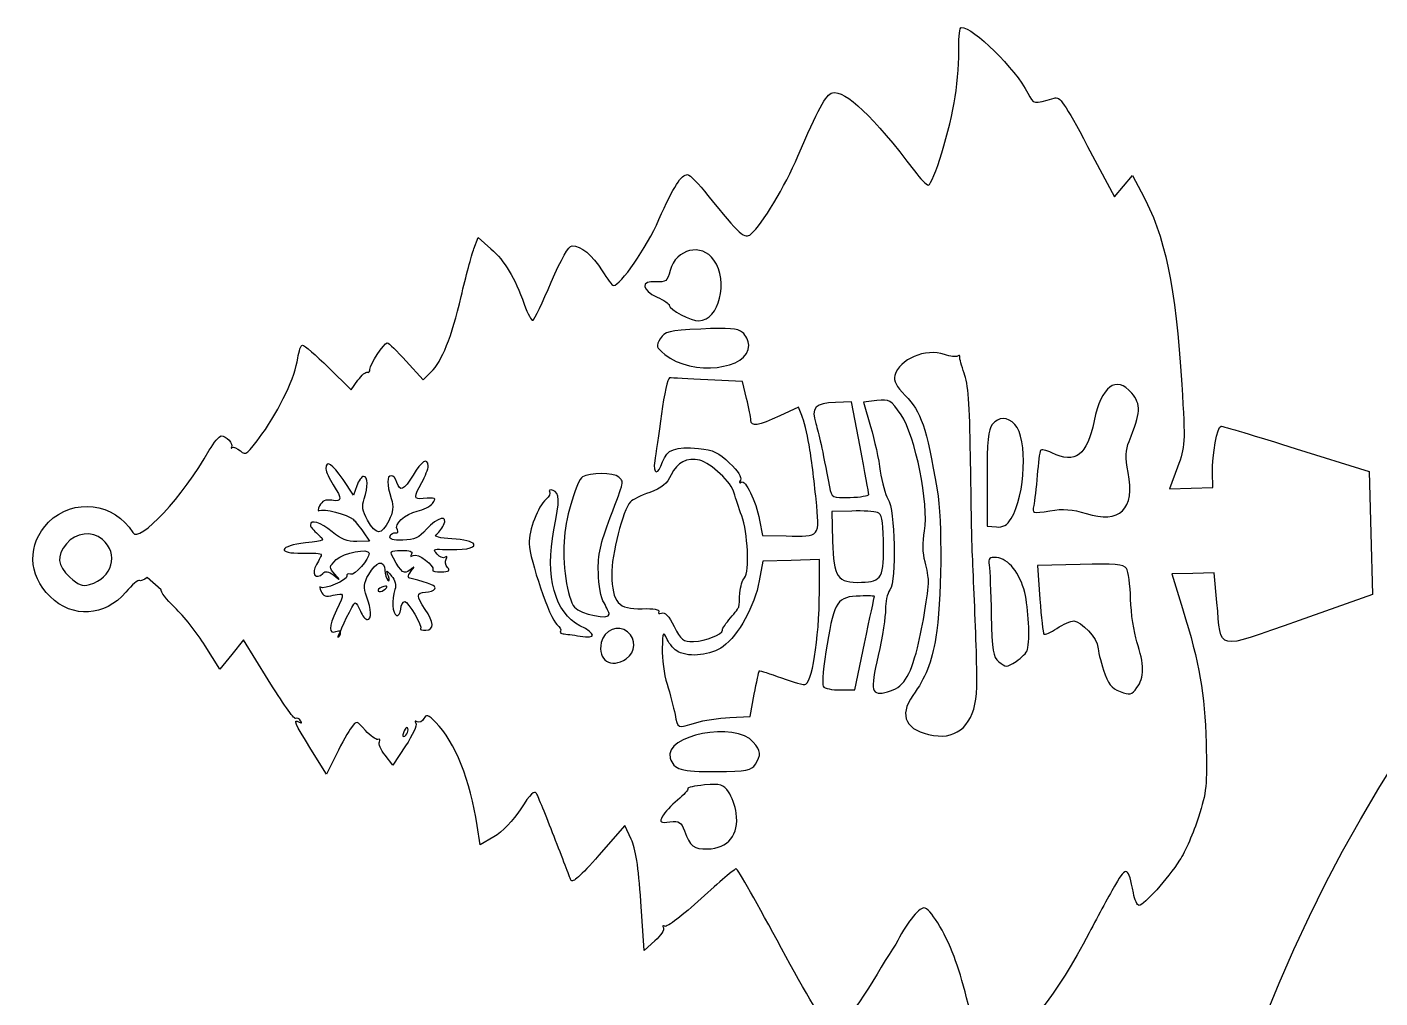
# Model space of a CAD drawing. Extents: x 2 to 364, y 5 to 617.
# Drawn here: x 20.2 to 132.2, y 536.6 to 617 of the extents above; entities that cross this region are included whole.
import ezdxf

# ---------------------------------------------------------------- set-up
doc = ezdxf.new("R2010")
doc.units = 0
doc.layers.add('Calque_1', color=7, linetype='CONTINUOUS')

msp = doc.modelspace()

# ---------------------------------------------------------------- linework, layer by layer
at = {"layer": 'Calque_1', "color": 7}
for p, q in [((107.994834, 607.111532), (110.210888, 602.934615)), ((110.957792, 603.818083), (111.704699, 604.701552)), ((111.704699, 604.701552), (112.433521, 603.351147)), ((110.210888, 602.934615), (110.957792, 603.818083)), ((57.183728, 598.618562), (57.540294, 599.564628)), ((57.540294, 599.564628), (58.591873, 598.625138)), ((77.057998, 597.689769), (77.057998, 597.689769)), ((79.415406, 591.701804), (79.415406, 591.701804)), ((51.579007, 589.309067), (52.97715, 587.775274)), ((45.123473, 588.800644), (47.006578, 586.945738)), ((52.97715, 587.775274), (53.619081, 588.411798)), ((47.006578, 586.945738), (47.574045, 587.738924)), ((79.416947, 587.636985), (76.537955, 587.784813)), ((79.755754, 586.241904), (79.416947, 587.636985)), ((88.449164, 585.947095), (87.115805, 585.911196)), ((89.162182, 582.225543), (88.449164, 585.947095)), ((90.553317, 586.056597), (89.45214, 585.921497)), ((89.45214, 585.921497), (90.028025, 583.916534)), ((111.645107, 586.676272), (111.645107, 586.676272)), ((84.050897, 585.524721), (82.498918, 584.78767)), ((84.336647, 584.830172), (84.050897, 585.524721)), ((101.983472, 584.067467), (101.983464, 584.067438)), ((84.9337, 582.386579), (84.933705, 582.386579)), ((89.162173, 582.225628), (89.162182, 582.225543)), ((125.268211, 582.072522), (131.315801, 580.187109)), ((115.434124, 580.53475), (114.768303, 578.752263)), ((47.206476, 578.213275), (46.340787, 579.523943)), ((69.165566, 579.723672), (69.165566, 579.723615)), ((99.674629, 579.615468), (99.681741, 575.663115)), ((118.370277, 578.849545), (118.335673, 580.135236)), ((131.315801, 580.187109), (131.456232, 575.0893)), ((47.47803, 578.989978), (47.206476, 578.213275)), ((114.768303, 578.752263), (116.569292, 578.80089)), ((116.569292, 578.80089), (118.370277, 578.849545)), ((79.350749, 576.516414), (79.350794, 576.516498)), ((80.836984, 576.142554), (81.083184, 574.878763)), ((88.473049, 576.913331), (86.803413, 576.868204)), ((86.803413, 576.868204), (86.869564, 574.421873)), ((90.593686, 576.799144), (90.59357, 576.7992)), ((48.00902, 575.186018), (48.537331, 574.423905)), ((81.083184, 574.878763), (83.02542, 574.846702)), ((98.407906, 574.711123), (98.407917, 574.711151)), ((99.681741, 575.663115), (100.442262, 575.596002)), ((131.456232, 575.0893), (131.596669, 569.991492)), ((26.414614, 574.562589), (26.414614, 574.562589)), ((48.537331, 574.423905), (47.484177, 574.395514)), ((55.362238, 574.608309), (55.363034, 574.607999)), ((81.098379, 572.761842), (80.805305, 571.120466)), ((83.439979, 572.824919), (81.098379, 572.761842)), ((85.781523, 572.888249), (83.439979, 572.824919)), ((85.795409, 570.982939), (85.781523, 572.888249)), ((94.536127, 572.700938), (94.536127, 572.700938)), ((107.392354, 572.483317), (103.848323, 572.387559)), ((31.285855, 570.395888), (30.125822, 571.416206)), ((103.848323, 572.387559), (104.042927, 569.622092)), ((116.721907, 571.746886), (114.966564, 571.699445)), ((114.966564, 571.699445), (115.853789, 568.829583)), ((118.477247, 571.794328), (116.721907, 571.746886)), ((118.706564, 569.330133), (118.477247, 571.794328)), ((49.552318, 570.59604), (49.552318, 570.59604)), ((89.163598, 569.873975), (89.163593, 569.873834)), ((102.784616, 570.164833), (102.784619, 570.164861)), ((131.596669, 569.991492), (125.51388, 567.850837)), ((65.954825, 567.412263), (65.953942, 567.412263)), ((69.889511, 566.91812), (69.889511, 566.91812)), ((125.51388, 567.850837), (125.513646, 567.850808)), ((36.137906, 563.827815), (34.91784, 565.760671)), ((38.106999, 566.242198), (37.122453, 565.035021)), ((40.151668, 562.920753), (38.106999, 566.242198)), ((88.724469, 562.098188), (89.524397, 565.931161)), ((112.077043, 566.090532), (112.077037, 566.090588)), ((37.122453, 565.035021), (36.137906, 563.827815)), ((80.05515, 559.887937), (80.396074, 561.732231)), ((87.513383, 562.091697), (88.724469, 562.098188)), ((78.366939, 559.810975), (80.05515, 559.887937)), ((51.602253, 558.978617), (51.602239, 558.978617)), ((44.96422, 555.13173), (43.676542, 557.201294)), ((45.788428, 556.776013), (44.96422, 555.13173)), ((51.519616, 557.456846), (50.471042, 555.870588)), ((80.315528, 557.779567), (80.315528, 557.779567)), ((50.471042, 555.870588), (49.828628, 556.692165)), ((78.265333, 553.65139), (78.265333, 553.65139)), ((57.688226, 549.255375), (57.450347, 550.875339)), ((69.678835, 550.855499), (67.52881, 548.39771)), ((70.202078, 549.740326), (69.678835, 550.855499)), ((58.835504, 549.929246), (57.688226, 549.255375)), ((71.268963, 540.5086), (70.99714, 544.566877)), ((72.165735, 541.306826), (71.268963, 540.5086))]:
    msp.add_line(p, q, dxfattribs=at)
for points in [[(97.341224, 615.303427), (97.316643, 616.214102), (97.404436, 616.962104), (97.536322, 616.96566)], [(97.536322, 616.96566), (98.516804, 616.992188), (102.016083, 613.534994), (103.045511, 611.522835)], [(97.03008, 611.222099), (97.22579, 612.556163), (97.365809, 614.392752), (97.341224, 615.303427)], [(114.044541, 489.220892), (114.044541, 558.174907), (169.945781, 614.073181), (238.903439, 614.073181)], [(86.857987, 611.549533), (87.933239, 611.801952), (90.272921, 609.575134), (93.661684, 605.074)], [(84.007613, 606.295628), (85.644059, 610.129504), (86.349744, 611.430238), (86.857987, 611.549533)], [(94.800716, 603.904867), (95.216351, 603.916156), (96.647274, 608.612672), (97.03008, 611.222099)], [(103.045511, 611.522835), (103.528656, 610.578434), (103.498396, 610.584135), (105.218507, 611.115362)], [(105.218507, 611.115362), (105.704505, 611.265476), (106.072565, 610.734644), (107.994834, 607.111532)], [(80.119666, 599.843745), (81.049444, 600.658747), (82.942368, 603.799965), (84.007613, 606.295628)], [(93.661684, 605.074), (94.148633, 604.427204), (94.6612, 603.901113), (94.800716, 603.904867)], [(72.499736, 601.041581), (73.736869, 603.833718), (74.331745, 604.769229), (74.871518, 604.771543)], [(74.871518, 604.771543), (75.041514, 604.771543), (75.801322, 603.998734), (76.559946, 603.052584)], [(76.559946, 603.052584), (79.201134, 599.758486), (79.606044, 599.393516), (80.119666, 599.843745)], [(112.433521, 603.351147), (114.42757, 599.656434), (115.281716, 595.591503), (115.787215, 587.39069)], [(68.738967, 595.578634), (69.319603, 595.594438), (71.470619, 598.71892), (72.499736, 601.041581)], [(56.125243, 594.681308), (56.511297, 596.326466), (56.987612, 598.098229), (57.183728, 598.618562)], [(58.591873, 598.625138), (59.750444, 597.590116), (60.540618, 596.269937), (61.33892, 594.03564)], [(63.579793, 595.854506), (64.419565, 597.81787), (65.020633, 598.866184), (65.311071, 598.874002)], [(65.311071, 598.874002), (66.047437, 598.893757), (66.980314, 598.119029), (67.795332, 596.810618)], [(77.057998, 597.689769), (76.049993, 599.141181), (73.905584, 598.63225), (73.425837, 596.827749)], [(75.816494, 592.665282), (77.484241, 592.707277), (78.280429, 595.929577), (77.057998, 597.689769)], [(67.795332, 596.810618), (68.218995, 596.130435), (68.643635, 595.576037), (68.738967, 595.578634)], [(72.243795, 595.902992), (70.971605, 595.991102), (71.035683, 595.214398), (72.348702, 594.631186)], [(73.425837, 596.827749), (73.187625, 595.931722), (73.077141, 595.845277), (72.243795, 595.902992)], [(62.078814, 592.706204), (62.19685, 592.783674), (62.87231, 594.200373), (63.579793, 595.854506)], [(53.619081, 588.411798), (54.549401, 589.334298), (55.326904, 591.279373), (56.125243, 594.681308)], [(61.33892, 594.03564), (61.627837, 593.227045), (61.96078, 592.628791), (62.078814, 592.706204)], [(72.348702, 594.631186), (72.898807, 594.38695), (73.351675, 594.081671), (73.355152, 593.952977)], [(73.355152, 593.952977), (73.36503, 593.587274), (75.159015, 592.648716), (75.816494, 592.665282)], [(75.968273, 591.98205), (73.251681, 591.847487), (72.995183, 591.78599), (72.614762, 591.178056)], [(79.415406, 591.701804), (79.014625, 592.039482), (78.300219, 592.097564), (75.968273, 591.98205)], [(79.937652, 590.658033), (79.92848, 590.997857), (79.693474, 591.467559), (79.415406, 591.701804)], [(42.598862, 589.579436), (42.678316, 590.16389), (42.855168, 590.645079), (42.991857, 590.648776)], [(42.991857, 590.648776), (43.128509, 590.652445), (44.087742, 589.820792), (45.123473, 588.800644)], [(48.559887, 588.641837), (48.549162, 589.039065), (49.728476, 590.830612), (50.005581, 590.838091)], [(50.005581, 590.838091), (50.101983, 590.840913), (50.810022, 590.152629), (51.579007, 589.309067)], [(72.614762, 591.178056), (72.228913, 590.561456), (72.252589, 590.47916), (72.988263, 589.880116)], [(72.988263, 589.880116), (75.225865, 588.058145), (79.993417, 588.591799), (79.937652, 590.658033)], [(96.146665, 589.875515), (94.578201, 590.419668), (92.395898, 589.495814), (92.029009, 588.132342)], [(39.628998, 583.274987), (41.128696, 585.374353), (42.391697, 588.055436), (42.598862, 589.579436)], [(97.232608, 589.743125), (97.098609, 589.655241), (96.609941, 589.71479), (96.146665, 589.875515)], [(97.417701, 589.668646), (97.449905, 589.797509), (97.366599, 589.831009), (97.232608, 589.743125)], [(97.784689, 588.316492), (97.550645, 588.931313), (97.385497, 589.539756), (97.417701, 589.668646)], [(47.574045, 587.738924), (47.886157, 588.175183), (48.237826, 588.476116), (48.355541, 588.407678)], [(48.355541, 588.407678), (48.473227, 588.339182), (48.565209, 588.44462), (48.559887, 588.641837)], [(98.296479, 581.483948), (98.231314, 585.802061), (98.106227, 587.471885), (97.784689, 588.316492)], [(111.645107, 586.676272), (110.384249, 588.193132), (109.107393, 587.250171), (108.533365, 584.378278)], [(73.38592, 587.932754), (73.235749, 587.932839), (72.928528, 586.59392), (72.70319, 584.957426)], [(76.537955, 587.784813), (74.954508, 587.866121), (73.536082, 587.932698), (73.38592, 587.932754)], [(92.029009, 588.132342), (91.911257, 587.694756), (92.140524, 587.252824), (92.884665, 586.483176)], [(115.787215, 587.39069), (116.093824, 582.416636), (116.08691, 582.282355), (115.434124, 580.53475)], [(80.105614, 584.437516), (80.099546, 584.662617), (79.942103, 585.474598), (79.755754, 586.241904)], [(87.115805, 585.911196), (85.45613, 585.866351), (85.072212, 585.452867), (85.483359, 584.152726)], [(92.545614, 584.882101), (91.699512, 586.125516), (91.598846, 586.184867), (90.553317, 586.056597)], [(92.884665, 586.483176), (94.232295, 585.089393), (94.604832, 583.994851), (95.548416, 578.657097)], [(111.430311, 582.676365), (112.404263, 585.086486), (112.438392, 585.721966), (111.645107, 586.676272)], [(72.70319, 584.957426), (72.477884, 583.320904), (72.229427, 581.567316), (72.151065, 581.06053)], [(82.498918, 584.78767), (80.721739, 583.943712), (80.121314, 583.855828), (80.105614, 584.437516)], [(84.933705, 582.386579), (84.76249, 583.348534), (84.493822, 584.448156), (84.336647, 584.830172)], [(94.48301, 575.258831), (94.870493, 577.498744), (93.736321, 583.132295), (92.545614, 584.882101)], [(85.483359, 584.152726), (85.751134, 583.306003), (85.999899, 582.162128), (86.623469, 578.910364)], [(90.028025, 583.916534), (90.344775, 582.813779), (90.705799, 581.151998), (90.830321, 580.223685)], [(100.092132, 584.073365), (99.762683, 583.681133), (99.669126, 582.682122), (99.674629, 579.615468)], [(101.983464, 584.067438), (101.347267, 584.73337), (100.648349, 584.7356), (100.092132, 584.073365)], [(101.66821, 576.282846), (102.854038, 578.203792), (103.046437, 582.954777), (101.983472, 584.067467)], [(108.533365, 584.378278), (107.958963, 581.504522), (106.998767, 580.78113), (105.02517, 581.735098)], [(118.335673, 580.135236), (118.298649, 581.511493), (118.748463, 583.940438), (119.042572, 583.951332)], [(119.042572, 583.951332), (119.140506, 583.954719), (121.942036, 583.109492), (125.268211, 582.072522)], [(35.269269, 581.948994), (35.632523, 582.591868), (36.079077, 583.121853), (36.261641, 583.126792)], [(36.261641, 583.126792), (36.671625, 583.137798), (37.291168, 582.464586), (37.108827, 582.206155)], [(37.839529, 581.886256), (38.295148, 581.495745), (38.436098, 581.605078), (39.628998, 583.274987)], [(111.361409, 580.099761), (111.121983, 581.367531), (111.137613, 581.95207), (111.430311, 582.676365)], [(28.924143, 575.122574), (29.468578, 574.208485), (33.107986, 578.123923), (35.269269, 581.948994)], [(37.108827, 582.206155), (37.035353, 582.101958), (37.058481, 582.082795), (37.160087, 582.163483)], [(37.160087, 582.163483), (37.261744, 582.24417), (37.567509, 582.119484), (37.839529, 581.886256)], [(72.806887, 580.981028), (73.132614, 582.003378), (73.865833, 582.276767), (75.780804, 582.089794)], [(75.780804, 582.089794), (77.005426, 581.970245), (77.454833, 581.760131), (78.356133, 580.885637)], [(85.508987, 577.893235), (85.363789, 579.402616), (85.104896, 581.424653), (84.9337, 582.386579)], [(89.875741, 578.292353), (89.875459, 578.408798), (89.554352, 580.178783), (89.162173, 582.225628)], [(98.407917, 574.711151), (98.39406, 575.293065), (98.343929, 578.340839), (98.296479, 581.483948)], [(104.083087, 581.921449), (104.020185, 581.803847), (103.903083, 580.880049), (103.822867, 579.868593)], [(105.02517, 581.735098), (104.569943, 581.955231), (104.145977, 582.039023), (104.083087, 581.921449)], [(46.340787, 579.523943), (45.476089, 580.833087), (44.901908, 581.189139), (44.923131, 580.403037)], [(44.923131, 580.403037), (44.929312, 580.174042), (45.199015, 579.577819), (45.522492, 579.078173)], [(53.387326, 580.631496), (53.367232, 581.376224), (52.833753, 581.057764), (52.137005, 579.885074)], [(52.860301, 579.276208), (53.156352, 579.792618), (53.393512, 580.402501), (53.387326, 580.631496)], [(72.151065, 581.06053), (71.974067, 579.915583), (72.449058, 579.857981), (72.806887, 580.981028)], [(75.881377, 581.110624), (74.816998, 581.353844), (74.007678, 580.944029), (73.520455, 579.915131)], [(78.736038, 578.391639), (78.527077, 579.257948), (76.803095, 580.900002), (75.881377, 581.110624)], [(78.356133, 580.885637), (79.041837, 580.220298), (79.370741, 579.693474), (79.240372, 579.46922)], [(48.038676, 579.7745), (47.879672, 579.770266), (47.627371, 579.417178), (47.47803, 578.989978)], [(48.088725, 577.920554), (48.433476, 578.906638), (48.410122, 579.784519), (48.038676, 579.7745)], [(50.329629, 579.836335), (49.953782, 579.826175), (49.953551, 579.135069), (50.329064, 577.947929)], [(50.80096, 579.284393), (50.711419, 579.592523), (50.499323, 579.840907), (50.329629, 579.836335)], [(52.137005, 579.885074), (51.376611, 578.60531), (51.041966, 578.454829), (50.80096, 579.284393)], [(52.965847, 577.942257), (52.188418, 577.858098), (52.171312, 578.074337), (52.860301, 579.276208)], [(66.183327, 579.747322), (65.688622, 579.414215), (64.832428, 576.601927), (64.666693, 574.765761)], [(69.165566, 579.723615), (68.775467, 580.093213), (66.721284, 580.109498), (66.183327, 579.747322)], [(68.465494, 576.373355), (69.657143, 579.516012), (69.612132, 579.300564), (69.165566, 579.723672)], [(73.520455, 579.915131), (73.163724, 579.161795), (72.747209, 578.820504), (71.73884, 578.455421)], [(79.240372, 579.46922), (79.116595, 579.256312), (79.14644, 579.186744), (79.314362, 579.296895)], [(79.314362, 579.296895), (79.6733, 579.532353), (80.51721, 577.784128), (80.836984, 576.142554)], [(90.830321, 580.223685), (90.95484, 579.295371), (91.24048, 578.259418), (91.465087, 577.921598)], [(103.822867, 579.868593), (103.742634, 578.857108), (103.612036, 577.727627), (103.532638, 577.358593)], [(107.875801, 576.706772), (110.680446, 575.837161), (111.935681, 577.059042), (111.361409, 580.099761)], [(45.522492, 579.078173), (46.293955, 577.886461), (46.273223, 577.656732), (45.406962, 577.79821)], [(63.449081, 578.525243), (63.536683, 578.391696), (63.403847, 578.103688), (63.153931, 577.885276)], [(63.732176, 578.611857), (63.488813, 578.697624), (63.361457, 578.658762), (63.449081, 578.525243)], [(63.803609, 575.347929), (64.302682, 577.852933), (64.290363, 578.414697), (63.732176, 578.611857)], [(71.73884, 578.455421), (71.014996, 578.193322), (70.295668, 577.843818), (70.140294, 577.678718)], [(79.350794, 576.516498), (79.111929, 577.136371), (78.835284, 577.980159), (78.736038, 578.391639)], [(86.623469, 578.910364), (86.796039, 578.010357), (86.820144, 577.998137), (88.337384, 578.039087)], [(88.337384, 578.039087), (89.183769, 578.061947), (89.876029, 578.175908), (89.875741, 578.292353)], [(95.548416, 578.657097), (95.979079, 576.220842), (95.913267, 569.229154), (95.433639, 566.464476)], [(21.949983, 575.976974), (23.991626, 578.036293), (27.440309, 577.613806), (28.924143, 575.122574)], [(44.402784, 577.346542), (44.24597, 577.033501), (44.234354, 576.853923), (44.376961, 576.94748)], [(44.376961, 576.94748), (44.689378, 577.152401), (46.738145, 576.626706), (47.171966, 576.230268)], [(45.406962, 577.79821), (44.888444, 577.882877), (44.608468, 577.756921), (44.402784, 577.346542)], [(48.376084, 576.145404), (47.936793, 576.938759), (47.876257, 577.312788), (48.088725, 577.920554)], [(50.329064, 577.947929), (50.544795, 577.26577), (50.499287, 576.838119), (50.133431, 576.109393)], [(52.489738, 576.909718), (53.004472, 577.020745), (53.575788, 577.302826), (53.759405, 577.536619)], [(53.759405, 577.536619), (54.112942, 577.986791), (53.984449, 578.052493), (52.965847, 577.942257)], [(63.153931, 577.885276), (62.474094, 577.291085), (61.731028, 575.336612), (61.754554, 574.204618)], [(70.140294, 577.678718), (69.518476, 577.017894), (68.550107, 573.241507), (68.593194, 571.645314)], [(83.02542, 574.846702), (85.901592, 574.799289), (85.816683, 574.695149), (85.508987, 577.893235)], [(90.59357, 576.7992), (90.345542, 576.886661), (89.391346, 576.93811), (88.473049, 576.913331)], [(91.465087, 577.921598), (92.052809, 577.037452), (92.179882, 571.152667), (91.627923, 570.380479)], [(103.532638, 577.358593), (103.390779, 576.699265), (103.413933, 576.691928), (104.872437, 576.932776)], [(104.872437, 576.932776), (105.990492, 577.117406), (106.731348, 577.061667), (107.875801, 576.706772)], [(22.083116, 569.82024), (20.231673, 571.614411), (20.176044, 574.187657), (21.949983, 575.976974)], [(45.444229, 575.187429), (44.495706, 575.97593), (43.623673, 576.245988), (43.637149, 575.747048)], [(47.171966, 576.230268), (47.341776, 576.075131), (47.718461, 575.605203), (48.00902, 575.186018)], [(50.133431, 576.109393), (49.520204, 574.887935), (49.067192, 574.89722), (48.376084, 576.145404)], [(50.841303, 575.343724), (50.533785, 575.812495), (51.453457, 576.686227), (52.489738, 576.909718)], [(54.657236, 575.733952), (55.11115, 576.640055), (54.140916, 576.408943), (53.246271, 575.397826)], [(67.483141, 571.829606), (67.446604, 573.308506), (67.63687, 574.188052), (68.465494, 576.373355)], [(79.579882, 571.391117), (80.013993, 571.849305), (79.864989, 575.182039), (79.350749, 576.516414)], [(91.084883, 574.4832), (91.052924, 576.200776), (90.952757, 576.672341), (90.593686, 576.799144)], [(100.442262, 575.596002), (101.00722, 575.546162), (101.322477, 575.722805), (101.66821, 576.282846)], [(26.414614, 574.562589), (25.562817, 575.292642), (24.20224, 575.126921), (23.448574, 574.201345)], [(44.25514, 574.987334), (44.865544, 574.467), (44.863602, 574.465674), (43.237489, 574.280875)], [(43.637149, 575.747048), (43.640677, 575.615899), (43.918773, 575.274043), (44.25514, 574.987334)], [(47.484177, 574.395514), (46.716298, 574.374629), (46.163724, 574.589259), (45.444229, 575.187429)], [(51.298656, 574.498299), (50.473867, 574.476003), (50.15482, 574.573624), (50.238573, 574.822572)], [(50.238573, 574.822572), (50.30446, 575.018463), (50.511555, 575.147946), (50.698792, 575.110354)], [(50.698792, 575.110354), (50.886055, 575.072734), (50.950159, 575.177721), (50.841303, 575.343724)], [(53.246271, 575.397826), (52.629903, 574.701245), (52.24581, 574.52384), (51.298656, 574.498299)], [(55.363034, 574.607999), (54.368677, 574.664979), (53.828637, 574.800136), (54.033476, 574.940739)], [(54.033476, 574.940739), (54.223243, 575.070956), (54.50393, 575.427939), (54.657236, 575.733952)], [(65.953942, 567.412263), (63.888499, 568.444011), (63.046898, 571.549839), (63.803609, 575.347929)], [(64.666693, 574.765761), (64.475888, 572.651408), (64.914007, 569.641988), (65.514917, 568.939509)], [(94.536127, 572.700938), (94.339108, 573.433192), (94.320673, 574.320471), (94.48301, 575.258831)], [(98.670689, 568.436504), (98.540011, 571.305632), (98.421754, 574.129209), (98.407906, 574.711123)], [(23.448574, 574.201345), (22.594127, 573.152014), (22.662969, 572.442254), (23.715952, 571.444626)], [(25.354404, 570.827463), (27.24174, 571.35567), (27.812046, 573.364894), (26.414614, 574.562589)], [(43.237489, 574.280875), (41.023393, 574.029274), (40.816866, 573.368563), (42.970444, 573.426673)], [(45.779761, 572.889068), (46.362597, 573.467002), (48.487276, 573.872161), (48.499813, 573.407764)], [(50.514583, 572.995268), (50.186051, 573.588499), (50.220897, 573.622563), (51.181979, 573.6485)], [(51.181979, 573.6485), (51.876593, 573.667126), (52.135332, 573.571594), (52.003452, 573.344744)], [(54.122901, 573.334781), (53.78658, 573.718491), (53.841912, 573.76788), (54.574124, 573.737456)], [(54.574124, 573.737456), (56.378509, 573.66247), (57.288303, 573.81216), (57.162311, 574.16285)], [(57.162311, 574.16285), (57.088958, 574.367178), (56.341134, 574.552232), (55.362238, 574.608309)], [(61.754554, 574.204618), (61.781337, 572.919632), (63.479197, 567.947611), (64.042352, 567.505368)], [(86.869564, 574.421873), (86.951239, 571.394052), (87.262524, 570.951753), (89.273216, 571.006025)], [(89.273216, 571.006025), (90.964131, 571.051745), (91.142628, 571.394306), (91.084883, 574.4832)], [(42.970444, 573.426673), (43.836785, 573.450097), (44.54744, 573.401273), (44.549684, 573.318215)], [(44.133293, 572.486139), (43.674535, 571.742963), (44.104568, 571.146684), (44.669422, 571.742879)], [(44.549684, 573.318215), (44.551941, 573.235185), (44.364557, 572.860761), (44.133293, 572.486139)], [(45.652893, 571.685757), (45.163988, 572.235667), (45.169057, 572.283475), (45.779761, 572.889068)], [(48.499813, 573.407764), (48.513021, 572.918052), (47.305208, 571.551278), (46.965303, 571.671335)], [(48.46491, 571.667554), (49.049201, 572.732999), (49.783275, 572.922031), (49.807805, 572.013389)], [(51.891331, 572.040821), (51.401286, 571.636594), (51.183371, 571.787639), (50.514583, 572.995268)], [(52.003452, 573.344744), (51.880042, 573.132456), (51.933286, 573.093848), (52.151751, 573.237161)], [(52.151751, 573.237161), (52.508201, 573.470982), (53.968642, 572.383015), (53.766105, 572.034612)], [(54.795093, 573.086962), (54.636216, 572.982737), (54.333747, 573.0943), (54.122901, 573.334781)], [(54.992383, 572.23753), (54.822934, 572.430852), (54.774214, 572.743695), (54.884103, 572.932728)], [(54.884103, 572.932728), (55.002755, 573.136802), (54.966593, 573.199456), (54.795093, 573.086962)], [(94.820748, 571.155828), (94.830146, 571.389028), (94.702043, 572.084311), (94.536127, 572.700938)], [(100.457926, 573.055776), (99.851557, 573.114253), (99.764593, 573.023377), (99.850344, 572.420889)], [(102.784619, 570.164861), (102.394015, 571.773189), (101.43781, 572.961317), (100.457926, 573.055776)], [(111.215828, 572.163023), (110.991661, 572.496722), (110.235399, 572.560053), (107.392354, 572.483317)], [(23.715952, 571.444626), (24.425394, 570.772458), (24.73767, 570.654856), (25.354404, 570.827463)], [(30.125822, 571.416206), (29.856359, 571.192715), (29.563368, 571.078556), (29.474739, 571.162573)], [(46.648387, 571.522999), (46.733271, 571.198359), (44.740119, 570.352596), (44.477192, 570.601713)], [(44.669422, 571.742879), (44.88872, 571.974357), (45.133802, 571.931855), (45.566553, 571.587205)], [(45.566553, 571.587205), (46.152235, 571.120833), (46.153663, 571.122441), (45.652893, 571.685757)], [(46.965303, 571.671335), (46.749778, 571.747394), (46.607177, 571.680649), (46.648387, 571.522999)], [(48.28623, 569.856082), (48.009796, 570.585175), (48.04014, 570.892995), (48.46491, 571.667554)], [(49.807805, 572.013389), (49.816837, 571.678278), (49.928952, 571.304023), (50.056926, 571.181736)], [(50.095582, 571.510186), (49.903597, 572.055242), (49.90642, 572.055383), (50.363975, 571.523733)], [(50.056926, 571.181736), (50.184877, 571.059421), (50.202287, 571.207136), (50.095582, 571.510186)], [(50.363975, 571.523733), (50.656053, 571.184248), (50.758505, 570.771103), (50.642162, 570.401928)], [(51.982903, 571.312236), (51.656003, 571.392895), (51.653488, 571.485859), (51.966817, 571.908515)], [(51.966817, 571.908515), (52.296049, 572.352676), (52.287514, 572.367606), (51.891331, 572.040821)], [(53.766105, 572.034612), (53.704408, 571.928468), (54.024375, 571.851619), (54.477183, 571.863867)], [(54.477183, 571.863867), (55.112229, 571.881083), (55.23002, 571.966427), (54.992383, 572.23753)], [(67.950565, 569.301318), (67.701871, 569.710342), (67.509754, 570.7494), (67.483141, 571.829606)], [(68.593194, 571.645314), (68.656352, 569.300753), (69.129399, 568.768426), (71.101842, 568.821681)], [(79.208596, 570.124786), (79.245356, 570.644526), (79.412431, 571.214389), (79.579882, 571.391117)], [(99.850344, 572.420889), (99.905391, 572.034188), (99.980555, 570.187806), (100.017371, 568.31783)], [(111.557404, 569.60561), (111.523422, 570.783436), (111.36952, 571.934254), (111.215828, 572.163023)], [(29.474739, 571.162573), (29.386084, 571.246563), (28.879134, 570.80751), (28.348167, 570.186931)], [(32.414611, 568.911879), (31.708835, 569.581931), (31.200897, 570.249754), (31.285855, 570.395888)], [(44.477192, 570.601713), (44.383288, 570.690641), (44.401145, 570.535306), (44.516856, 570.256499)], [(44.516856, 570.256499), (44.676907, 569.870927), (44.919144, 569.793344), (45.528679, 569.932451)], [(49.552318, 570.59604), (49.315364, 570.497658), (49.183603, 570.358325), (49.259544, 570.286386)], [(49.259544, 570.286386), (49.335512, 570.21442), (49.530793, 570.242896), (49.693522, 570.349632)], [(49.693522, 570.349632), (50.136106, 570.639982), (50.044291, 570.8002), (49.552318, 570.59604)], [(50.642162, 570.401928), (50.369862, 569.53782), (50.429233, 568.425159), (50.755759, 568.272731)], [(53.943092, 570.469407), (54.059178, 570.711921), (53.578373, 570.91862), (51.982903, 571.312236)], [(53.174395, 570.184278), (53.52369, 570.187665), (53.869598, 570.315907), (53.943092, 570.469407)], [(80.805305, 571.120466), (80.44182, 569.084825), (79.063681, 566.582699), (77.817099, 565.695195)], [(84.663596, 562.5625), (85.290488, 562.973698), (85.824805, 566.94877), (85.795409, 570.982939)], [(91.627923, 570.380479), (91.40823, 570.073111), (91.241104, 569.354404), (91.256519, 568.783271)], [(93.896468, 565.581968), (94.394407, 567.635162), (94.770358, 569.90231), (94.820748, 571.155828)], [(28.348167, 570.186931), (26.607801, 568.152786), (23.963461, 567.998016), (22.083116, 569.82024)], [(45.528679, 569.932451), (46.482624, 570.150158), (46.485926, 570.135397), (45.803541, 568.703599)], [(46.119407, 566.782936), (46.020045, 566.918205), (47.185041, 569.305579), (47.352593, 569.310067)], [(47.352593, 569.310067), (47.430854, 569.312889), (47.624128, 568.99982), (47.782088, 568.615856)], [(48.358374, 567.925626), (48.734774, 567.935786), (48.704204, 568.753778), (48.28623, 569.856082)], [(51.114717, 568.776497), (51.154858, 569.126961), (51.303278, 569.416831), (51.444474, 569.420613)], [(51.444474, 569.420613), (51.728709, 569.428233), (52.942532, 567.340748), (52.763643, 567.151942)], [(53.142238, 568.760636), (52.386117, 569.838076), (52.393763, 570.176884), (53.174395, 570.184278)], [(68.389517, 568.358442), (68.380147, 568.495065), (68.182784, 568.919386), (67.950565, 569.301318)], [(79.128343, 569.008851), (79.135681, 569.102831), (79.171831, 569.605017), (79.208596, 570.124786)], [(89.163593, 569.873834), (87.27105, 569.822752), (87.032663, 569.476296), (86.427793, 565.897915)], [(90.351782, 569.835452), (90.366937, 569.874652), (89.832186, 569.892009), (89.163598, 569.873975)], [(89.524397, 565.931161), (89.964359, 568.039305), (90.336695, 569.796251), (90.351782, 569.835452)], [(103.020563, 565.432644), (103.23245, 566.31123), (103.106375, 568.839969), (102.784616, 570.164833)], [(104.042927, 569.622092), (104.149951, 568.101083), (104.301383, 566.796088), (104.379443, 566.722117)], [(112.077037, 566.090588), (111.825411, 566.846041), (111.591573, 568.427812), (111.557404, 569.60561)], [(125.513646, 567.850808), (118.458076, 565.367817), (119.088055, 565.230911), (118.706564, 569.330133)], [(34.91784, 565.760671), (34.246823, 566.823774), (33.120355, 568.241799), (32.414611, 568.911879)], [(45.803541, 568.703599), (45.139446, 567.310212), (45.122355, 566.66079), (45.756717, 566.924075)], [(47.782088, 568.615856), (47.940036, 568.231921), (48.199359, 567.921308), (48.358374, 567.925626)], [(50.755759, 568.272731), (50.913027, 568.199381), (51.074543, 568.426062), (51.114717, 568.776497)], [(53.202019, 567.048168), (53.906976, 567.067077), (53.884853, 567.702698), (53.142238, 568.760636)], [(65.514917, 568.939509), (66.011067, 568.359514), (68.422204, 567.872116), (68.389517, 568.358442)], [(71.101842, 568.821681), (72.052891, 568.847363), (72.590313, 568.75375), (72.489325, 568.580014)], [(72.489325, 568.580014), (72.398201, 568.423268), (72.501207, 568.369872), (72.719811, 568.460465)], [(72.719811, 568.460465), (72.984913, 568.570503), (73.325572, 568.206634), (73.753856, 567.355847)], [(77.751432, 567.055534), (77.74813, 567.177821), (78.053576, 567.628869), (78.430196, 568.057903)], [(78.430196, 568.057903), (78.806813, 568.486966), (79.120977, 568.914899), (79.128343, 569.008851)], [(91.256519, 568.783271), (91.271928, 568.212166), (91.001844, 566.489143), (90.656289, 564.954362)], [(98.793032, 561.78859), (98.856433, 562.575821), (98.801386, 565.567377), (98.670689, 568.436504)], [(100.017371, 568.31783), (100.077453, 565.266754), (100.143177, 564.867409), (100.657965, 564.426239)], [(115.853789, 568.829583), (117.289673, 564.184968), (117.700332, 561.84622), (117.808197, 557.699303)], [(45.756717, 566.924075), (46.102786, 567.067726), (46.164726, 567.013088), (45.999564, 566.710038)], [(52.763643, 567.151942), (52.701797, 567.086664), (52.899079, 567.039984), (53.202019, 567.048168)], [(64.042352, 567.505368), (64.279221, 567.319356), (64.418983, 567.074218), (64.352955, 566.960595)], [(64.352955, 566.960595), (64.286923, 566.847029), (64.386401, 566.746388), (64.573847, 566.736962)], [(65.978109, 566.549708), (67.33877, 566.332001), (67.327794, 566.72604), (65.954825, 567.412263)], [(69.889511, 566.91812), (69.148393, 567.553262), (67.954841, 567.055478), (67.723275, 566.014671)], [(69.783266, 564.675498), (70.597166, 565.240761), (70.64594, 566.2698), (69.889511, 566.91812)], [(73.176675, 566.283459), (72.84083, 566.994603), (72.819985, 566.956023), (72.771629, 565.533341)], [(73.753856, 567.355847), (74.330453, 566.210561), (74.487182, 566.089714), (75.36528, 566.113392)], [(75.36528, 566.113392), (76.393319, 566.14105), (77.761536, 566.681364), (77.751432, 567.055534)], [(104.379443, 566.722117), (104.457511, 566.648175), (104.941268, 566.859446), (105.454467, 567.19165)], [(105.454467, 567.19165), (105.967674, 567.523854), (106.598441, 567.801843), (106.85616, 567.80935)], [(106.85616, 567.80935), (107.434865, 567.826566), (108.827584, 566.304231), (108.845644, 565.63511)], [(45.999564, 566.710038), (45.877613, 566.486264), (45.869953, 566.390365), (45.982433, 566.496904)], [(45.982433, 566.496904), (46.095025, 566.603471), (46.15666, 566.732192), (46.119407, 566.782936)], [(64.573847, 566.736962), (64.76137, 566.727649), (65.393288, 566.643292), (65.978109, 566.549708)], [(67.723275, 566.014671), (67.39899, 564.557078), (68.542416, 563.813732), (69.783266, 564.675498)], [(74.097998, 565.249623), (73.786026, 565.406002), (73.3714, 565.871132), (73.176675, 566.283459)], [(86.427793, 565.897915), (86.131826, 564.14698), (85.982508, 562.572886), (86.095981, 562.399884)], [(95.433639, 566.464476), (95.062, 564.322269), (94.581847, 563.107641), (93.525021, 561.636332)], [(112.082349, 562.28516), (112.692203, 563.081309), (112.690574, 564.248524), (112.077043, 566.090532)], [(72.771629, 565.533341), (72.743576, 564.708462), (72.922717, 563.379308), (73.169678, 562.579659)], [(77.817099, 565.695195), (76.801184, 564.971944), (75.067053, 564.764172), (74.097998, 565.249623)], [(90.656289, 564.954362), (89.977403, 561.938902), (90.071276, 561.577093), (91.438956, 561.93783)], [(91.438956, 561.93783), (92.706551, 562.272122), (93.311224, 563.16877), (93.896468, 565.581968)], [(102.072776, 564.462561), (102.535426, 564.752968), (102.961934, 565.189538), (103.020563, 565.432644)], [(108.845644, 565.63511), (108.852953, 565.364854), (109.067081, 564.506306), (109.321504, 563.727231)], [(80.396074, 561.732231), (80.583566, 562.746594), (80.769756, 563.616036), (80.809781, 563.664296)], [(80.809781, 563.664296), (80.849837, 563.712584), (81.683335, 563.451613), (82.661991, 563.084386)], [(100.657965, 564.426239), (101.209342, 563.953658), (101.264252, 563.955069), (102.072776, 564.462561)], [(109.321504, 563.727231), (109.694845, 562.584062), (109.956992, 562.244549), (110.680164, 561.967576)], [(42.406124, 559.736948), (42.290743, 559.661228), (41.276242, 561.093985), (40.151668, 562.920753)], [(73.169678, 562.579659), (73.416648, 561.780067), (73.713831, 560.651969), (73.83009, 560.07282)], [(82.661991, 563.084386), (83.640673, 562.717158), (84.541391, 562.482321), (84.663596, 562.5625)], [(86.095981, 562.399884), (86.209463, 562.226882), (86.847262, 562.088113), (87.513383, 562.091697)], [(93.525021, 561.636332), (92.31135, 559.946667), (92.963814, 558.687166), (95.241327, 558.323212)], [(95.241327, 558.323212), (97.280191, 557.997415), (98.590656, 559.275994), (98.793032, 561.78859)], [(110.680164, 561.967576), (111.502865, 561.652559), (111.617692, 561.67858), (112.082349, 562.28516)], [(43.676542, 557.201294), (42.323975, 559.375167), (42.168067, 559.732856), (42.710825, 559.417331)], [(42.828916, 559.549637), (42.711723, 559.728284), (42.521446, 559.812499), (42.406124, 559.736948)], [(42.710825, 559.417331), (42.917658, 559.297104), (42.961964, 559.346776), (42.828916, 559.549637)], [(48.198651, 558.745473), (47.475927, 559.560305), (47.45863, 559.56403), (47.038822, 558.996453)], [(52.370524, 559.344461), (52.479234, 559.17874), (52.09632, 558.329308), (51.519616, 557.456846)], [(52.486368, 559.463531), (52.305483, 559.568715), (52.256461, 559.518338), (52.370524, 559.344461)], [(53.030747, 559.721228), (52.903803, 559.479251), (52.658817, 559.363286), (52.486368, 559.463531)], [(54.02464, 559.401103), (53.381258, 560.042002), (53.225384, 560.092181), (53.030747, 559.721228)], [(57.450347, 550.875339), (56.912801, 554.536157), (55.580988, 557.850687), (54.02464, 559.401103)], [(80.315528, 557.779567), (78.838814, 559.505836), (72.887199, 558.359788), (73.440423, 556.455691)], [(73.83009, 560.07282), (74.06767, 558.889378), (74.028083, 558.905154), (75.558867, 559.38386)], [(75.558867, 559.38386), (76.174778, 559.576448), (77.438425, 559.76867), (78.366939, 559.810975)], [(47.038822, 558.996453), (46.804445, 558.679602), (46.241772, 557.680394), (45.788428, 556.776013)], [(49.226572, 558.003821), (49.064734, 557.956746), (48.602138, 558.290418), (48.198651, 558.745473)], [(49.353507, 557.801524), (49.445537, 557.959823), (49.388423, 558.050839), (49.226572, 558.003821)], [(51.335144, 558.533242), (51.245589, 558.27958), (51.295955, 558.167623), (51.453206, 558.270775)], [(51.602239, 558.978617), (51.541251, 558.975794), (51.421072, 558.776546), (51.335144, 558.533242)], [(51.453206, 558.270775), (51.716836, 558.443693), (51.830743, 558.984797), (51.602253, 558.978617)], [(49.828628, 556.692165), (49.4753, 557.144031), (49.261505, 557.643254), (49.353507, 557.801524)], [(80.48257, 555.935697), (80.979792, 556.687988), (80.947864, 557.040371), (80.315528, 557.779567)], [(117.808197, 557.699303), (117.898889, 554.217387), (117.838866, 553.633017), (117.17859, 551.557612)], [(73.440423, 556.455691), (73.721685, 555.487641), (74.319742, 555.31176), (77.238061, 555.338797)], [(77.238061, 555.338797), (79.810641, 555.362503), (80.144383, 555.424028), (80.48257, 555.935697)], [(62.361603, 553.514766), (62.187709, 553.806697), (61.847106, 553.478783), (61.054618, 552.256366)], [(63.820212, 549.948888), (63.147313, 551.692965), (62.490931, 553.297624), (62.361603, 553.514766)], [(74.884675, 553.921392), (74.947952, 553.823912), (74.567398, 553.395584), (74.039036, 552.969541)], [(76.276381, 554.222156), (75.447675, 554.154225), (74.821435, 554.018872), (74.884675, 553.921392)], [(78.265333, 553.65139), (77.835466, 554.270332), (77.61951, 554.332308), (76.276381, 554.222156)], [(78.898959, 551.89165), (78.815672, 552.477628), (78.530543, 553.269487), (78.265333, 553.65139)], [(74.039036, 552.969541), (73.510634, 552.54347), (72.951346, 551.941377), (72.796101, 551.631497)], [(61.054618, 552.256366), (60.406334, 551.256452), (59.529387, 550.336831), (58.835504, 549.929246)], [(72.796101, 551.631497), (72.540317, 551.120901), (72.597823, 551.077241), (73.409378, 551.165464)], [(73.409378, 551.165464), (74.182241, 551.249481), (74.346441, 551.147966), (74.607965, 550.424038)], [(76.527575, 548.923059), (78.231523, 548.969117), (79.150786, 550.119859), (78.898959, 551.89165)], [(117.17859, 551.557612), (116.777242, 550.296135), (116.075305, 548.68836), (115.618723, 547.984819)], [(74.607965, 550.424038), (75.06913, 549.147389), (75.395122, 548.892497), (76.527575, 548.923059)], [(65.211243, 546.358883), (65.119083, 546.589312), (64.493123, 548.20482), (63.820212, 549.948888)], [(70.99714, 544.566877), (70.799003, 547.524845), (70.583445, 548.927501), (70.202078, 549.740326)], [(67.52881, 548.39771), (66.001877, 546.65218), (65.330228, 546.061337), (65.211243, 546.358883)], [(115.618723, 547.984819), (114.638997, 546.475162), (112.643621, 544.251245), (112.259539, 544.24089)], [(78.89509, 547.292889), (78.787964, 547.289983), (77.481887, 546.174567), (75.992671, 544.814174)], [(82.650206, 540.689033), (80.692021, 544.32405), (79.002182, 547.295774), (78.89509, 547.292889)], [(111.789004, 545.286922), (111.374487, 547.459612), (111.22248, 547.532527), (110.315908, 545.993516)], [(110.315908, 545.993516), (109.861059, 545.221361), (108.87835, 543.417758), (108.132101, 541.985495)], [(75.992671, 544.814174), (74.503449, 543.453753), (73.147871, 542.420436), (72.980248, 542.517876)], [(112.259539, 544.24089), (112.111226, 544.236883), (111.899449, 544.707576), (111.789004, 545.286922)], [(94.447896, 544.042454), (93.970289, 544.029585), (92.922003, 542.674484), (92.115527, 541.02748)], [(96.94247, 540.010554), (96.162089, 542.073367), (94.935644, 544.055617), (94.447896, 544.042454)], [(72.869002, 542.400054), (72.975408, 542.237815), (72.658963, 541.745868), (72.165735, 541.306826)], [(72.980248, 542.517876), (72.810119, 542.616659), (72.761001, 542.564688), (72.869002, 542.400054)], [(108.132101, 541.985495), (105.477014, 536.889648), (102.783832, 533.478134), (100.39602, 532.186005)], [(86.625523, 534.007047), (86.397307, 534.047122), (84.608419, 537.054008), (82.650206, 540.689033)], [(92.115527, 541.02748), (90.741655, 539.153747), (88.263058, 533.994688), (86.625523, 534.007047)], [(98.876595, 532.517659), (98.394328, 535.214535), (97.615702, 538.230957), (96.94247, 540.010554)]]:
    msp.add_open_spline(points, degree=3, dxfattribs=at)

doc.saveas('drawing.dxf')
